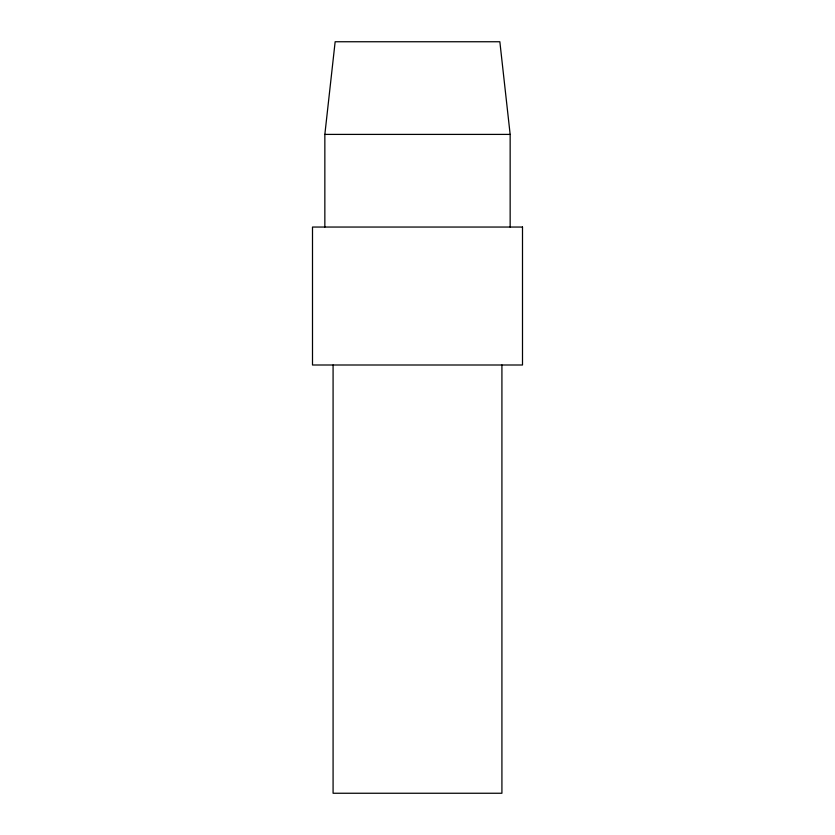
<?xml version="1.0" encoding="UTF-8"?>
<svg xmlns="http://www.w3.org/2000/svg" width="835" height="835" viewBox="0 0 835 835"><rect width="100%" height="100%" fill="white"/><g stroke="black" fill="none" stroke-linecap="round" stroke-linejoin="round"><path stroke-width="1.25" d="M324.846 227.047L324.846 134.404L335.148 41.75L499.852 41.75L510.154 134.404L510.154 227.047M324.846 134.404L510.154 134.404M501.918 364.999L501.918 793.25L333.082 793.25L333.082 364.999M522.501 227.047L312.499 227.047L312.499 364.999L522.501 364.999L522.501 227.047"/></g></svg>
